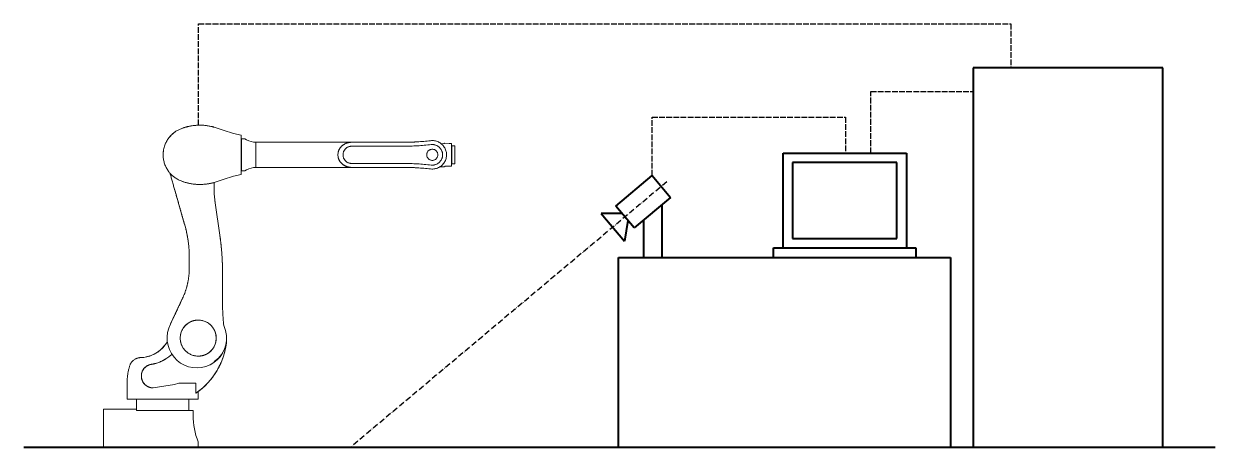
# Model space of a CAD drawing. Header units: millimetres. Extents: x 155 to 5108, y -52 to 2474.
# Drawn here: x 155 to 2667, y 1582 to 2474 of the extents above; entities that cross this region are included whole.
import ezdxf

# ---------------------------------------------------------------- set-up
doc = ezdxf.new("R2010")
doc.units = ezdxf.units.MM
doc.linetypes.add('ACAD_ISO02W100', pattern=[15, 12, -3])
doc.linetypes.add('ACAD_ISO10W100', pattern=[18, 12, -3, 0, -3])
for name, color, linetype, lineweight in [('kreskowa', 7, 'ACAD_ISO02W100', 30), ('osiowa', 4, 'ACAD_ISO10W100', 30), ('rys_cienka', 7, 'Continuous', 40)]:
    doc.layers.add(name, color=color, linetype=linetype, lineweight=lineweight)

msp = doc.modelspace()

# ---------------------------------------------------------------- linework, layer by layer
at = {"layer": 'kreskowa'}
for p, q in [((523.438, 2260.717), (523.438, 2474.484)), ((523.438, 2474.484), (2236.612, 2474.484)), ((2236.612, 2474.484), (2236.612, 2381.837)), ((1940.954, 2201.837), (1940.954, 2331.609)), ((1940.954, 2331.609), (2156.856, 2331.609)), ((1479.987, 2154.385), (1479.987, 2277.954)), ((1479.987, 2277.954), (1887.767, 2277.954)), ((1887.767, 2277.954), (1887.767, 2201.837))]:
    msp.add_line(p, q, dxfattribs=at)
at = {"layer": 'osiowa'}
msp.add_line((1511.011, 2141.255), (844.323, 1581.837), dxfattribs=at)
at = {"layer": 'rys_cienka'}
for p, q in [((2556.856, 2381.837), (2156.856, 2381.837)), ((2156.856, 2381.837), (2156.856, 1581.837)), ((2556.856, 1581.837), (2556.856, 2381.837)), ((1756.126, 2001.837), (1756.126, 2201.837)), ((1756.126, 2201.837), (2016.126, 2201.837)), ((2016.126, 2201.837), (2016.126, 2001.837)), ((1776.126, 2181.837), (1776.126, 2021.837)), ((1996.126, 2181.837), (1776.126, 2181.837)), ((1996.126, 2021.837), (1996.126, 2181.837)), ((1403.382, 2090.106), (1479.987, 2154.385)), ((1479.987, 2154.385), (1518.554, 2108.422)), ((1441.95, 2044.143), (1403.382, 2090.106)), ((1518.554, 2108.422), (1441.95, 2044.143)), ((1500.473, 2093.25), (1500.473, 1981.837)), ((1416.238, 2074.785), (1372.319, 2074.785)), ((1372.319, 2074.785), (1421.467, 2016.213)), ((1462.187, 2061.125), (1462.187, 1981.837)), ((1429.094, 2059.464), (1421.467, 2016.213)), ((1776.126, 2021.837), (1996.126, 2021.837)), ((1736.126, 1981.837), (1736.126, 2001.837)), ((1736.126, 2001.837), (2036.126, 2001.837)), ((2036.126, 2001.837), (2036.126, 1981.837)), ((1408.962, 1581.837), (1408.962, 1981.837)), ((1408.962, 1981.837), (2108.962, 1981.837)), ((2108.962, 1981.837), (2108.962, 1581.837)), ((155.302, 1581.837), (2667.193, 1581.837))]:
    msp.add_line(p, q, dxfattribs=at)
at = {"layer": 'rys_cienka', "color": 7, "linetype": 'Continuous', "lineweight": 15}
for p, q in [((527.867, 2260.753), (524.502, 2260.742)), ((486.695, 2253.289), (487.015, 2253.413)), ((575.887, 2250.39), (560.536, 2255.377)), ((597.045, 2243.515), (575.887, 2250.39)), ((597.501, 2243.511), (597.045, 2243.511)), ((613.545, 2239.511), (597.501, 2243.511)), ((613.545, 2239.511), (613.545, 2157.011)), ((621.487, 2232.011), (614.045, 2232.011)), ((614.045, 2164.515), (614.045, 2232.007)), ((624.762, 2230.12), (621.487, 2232.011)), ((846.546, 2224.761), (644.762, 2224.761)), ((644.762, 2171.763), (644.762, 2224.749)), ((955.735, 2224.761), (846.545, 2224.761)), ((846.545, 2224.761), (955.735, 2224.761)), ((846.545, 2216.45), (955.735, 2216.45)), ((955.735, 2216.45), (846.545, 2216.45)), ((848.314, 2224.761), (846.567, 2224.761)), ((854.775, 2224.761), (848.314, 2224.761)), ((848.314, 2224.761), (854.775, 2224.761)), ((854.775, 2224.761), (856.522, 2224.761)), ((928.314, 2224.761), (926.567, 2224.761)), ((934.775, 2224.761), (928.314, 2224.761)), ((928.314, 2224.761), (934.775, 2224.761)), ((934.775, 2224.761), (936.522, 2224.761)), ((954.429, 2224.761), (941.334, 2224.761)), ((945.05, 2224.761), (953.039, 2224.761)), ((945.05, 2224.761), (953.039, 2224.761)), ((954.429, 2224.761), (955.735, 2224.761)), ((967.709, 2224.905), (955.735, 2224.761)), ((955.735, 2224.761), (967.709, 2224.905)), ((1041.163, 2222.409), (1036.897, 2221.266)), ((1036.897, 2220.494), (1036.897, 2221.256)), ((1052.045, 2222.261), (1041.939, 2222.511)), ((1056.045, 2222.261), (1052.045, 2222.261)), ((1057.045, 2221.261), (1056.045, 2222.261)), ((1057.045, 2175.261), (1057.045, 2221.261)), ((1057.795, 2215.691), (1057.045, 2215.691)), ((1057.045, 2180.831), (1057.045, 2215.683)), ((1058.045, 2217.011), (1057.795, 2216.761)), ((1057.795, 2202.533), (1057.795, 2216.761)), ((1057.795, 2215.691), (1057.795, 2180.84)), ((1057.795, 2214.496), (1057.795, 2202.533)), ((1063.795, 2217.011), (1058.045, 2217.011)), ((1064.045, 2216.761), (1063.795, 2217.011)), ((1064.045, 2202.533), (1064.045, 2216.761)), ((449.045, 2198.261), (449.209, 2193.852)), ((614.045, 2205.337), (614.045, 2191.186)), ((1057.795, 2193.989), (1057.795, 2202.533)), ((1057.795, 2193.989), (1057.795, 2179.762)), ((1057.795, 2182.026), (1057.795, 2193.989)), ((1064.045, 2189.047), (1064.045, 2208.758)), ((1064.045, 2207.476), (1064.045, 2187.765)), ((1064.045, 2193.989), (1064.045, 2202.533)), ((1064.045, 2193.989), (1064.045, 2179.761)), ((614.045, 2164.511), (621.487, 2164.511)), ((621.487, 2164.511), (624.762, 2166.402)), ((644.762, 2171.761), (846.546, 2171.761)), ((955.735, 2180.073), (846.545, 2180.073)), ((846.545, 2180.073), (955.735, 2180.073)), ((846.545, 2171.761), (955.735, 2171.761)), ((954.429, 2171.761), (941.334, 2171.761)), ((955.735, 2171.761), (954.429, 2171.761)), ((954.429, 2171.761), (955.735, 2171.761)), ((955.735, 2171.761), (955.735, 2171.761)), ((1033.128, 2173.261), (1037.545, 2173.261)), ((1037.545, 2173.261), (1033.128, 2173.261)), ((1037.545, 2173.261), (1039.545, 2173.261)), ((1039.545, 2173.261), (1041.935, 2173.261)), ((1041.935, 2173.261), (1039.545, 2173.261)), ((1043.346, 2174.011), (1052.045, 2174.261)), ((1052.045, 2174.261), (1056.045, 2174.261)), ((1056.045, 2174.261), (1057.045, 2175.261)), ((1057.045, 2180.831), (1057.795, 2180.831)), ((1057.795, 2179.761), (1058.045, 2179.511)), ((1058.045, 2179.511), (1063.795, 2179.511)), ((1063.795, 2179.511), (1064.045, 2179.761)), ((487.015, 2143.109), (486.695, 2143.233)), ((575.887, 2146.133), (560.536, 2141.145)), ((575.887, 2146.133), (597.045, 2153.007)), ((597.045, 2153.011), (597.501, 2153.011)), ((597.501, 2153.011), (613.545, 2157.011)), ((494.421, 2051.341), (481.013, 2098.1)), ((558.067, 2103.483), (558.042, 2103.655)), ((558.067, 2103.483), (558.248, 2102.193)), ((558.248, 2102.193), (569.24, 2023.983)), ((558.774, 2098.449), (558.624, 2099.515)), ((493.346, 2055.09), (493.408, 2054.872)), ((494.421, 2051.341), (493.408, 2054.872)), ((494.475, 2051.151), (494.421, 2051.341)), ((568.832, 2026.882), (569.24, 2023.983)), ((569.27, 2023.763), (569.24, 2023.983)), ((504.106, 1982.431), (504.1, 1984.166)), ((504.106, 1982.219), (504.106, 1982.431)), ((504.106, 1960.333), (504.106, 1982.431)), ((504.106, 1959.131), (504.106, 1982.219)), ((504.106, 1959.131), (504.106, 1960.333)), ((504.105, 1958.934), (504.106, 1959.131)), ((574.106, 1954.396), (574.104, 1955.511)), ((574.106, 1954.177), (574.106, 1954.396)), ((574.106, 1954.177), (574.106, 1890.738)), ((574.106, 1890.729), (574.106, 1916.072)), ((490.052, 1895.738), (464.83, 1841.65)), ((489.972, 1895.567), (490.052, 1895.738)), ((574.106, 1890.738), (574.106, 1890.528)), ((574.106, 1890.738), (574.106, 1890.729)), ((464.593, 1841.139), (464.727, 1841.429)), ((464.727, 1841.429), (464.83, 1841.65)), ((456.042, 1769.028), (456.042, 1769.028)), ((373.079, 1716.837), (373.079, 1683.337)), ((428.079, 1706.837), (473.078, 1714.337)), ((481.829, 1716.837), (473.078, 1714.337)), ((481.829, 1716.837), (509.723, 1716.837)), ((504.841, 1716.837), (498.224, 1716.837)), ((504.841, 1716.837), (517.855, 1716.837)), ((517.855, 1716.837), (504.841, 1716.837)), ((517.855, 1695.702), (517.855, 1716.837)), ((517.855, 1709.337), (517.855, 1695.702)), ((373.101, 1683.337), (523.057, 1683.337)), ((508.079, 1683.337), (388.079, 1683.337)), ((393.079, 1683.337), (393.079, 1659.336)), ((503.079, 1659.336), (503.079, 1683.337)), ((523.079, 1683.337), (523.079, 1699.393)), ((338.996, 1661.837), (323.079, 1661.837)), ((323.079, 1661.837), (323.079, 1581.837)), ((341.646, 1661.837), (338.996, 1661.837)), ((338.996, 1661.837), (341.646, 1661.837)), ((393.079, 1661.837), (341.646, 1661.837)), ((512.079, 1649.336), (512.079, 1659.338)), ((523.079, 1581.837), (523.079, 1592.847)), ((379.159, 1581.837), (323.079, 1581.837)), ((323.079, 1581.837), (370.788, 1581.837)), ((381.719, 1581.837), (365.579, 1581.837)), ((365.579, 1581.837), (379.159, 1581.837)), ((373.079, 1581.837), (365.579, 1581.837)), ((370.788, 1581.837), (373.079, 1581.837)), ((390.48, 1581.837), (381.719, 1581.837)), ((381.719, 1581.837), (390.48, 1581.837)), ((390.48, 1581.837), (417.957, 1581.837)), ((417.957, 1581.837), (390.48, 1581.837)), ((418.14, 1581.837), (407.369, 1581.837)), ((407.369, 1581.837), (423.834, 1581.837)), ((423.834, 1581.837), (407.369, 1581.837)), ((417.957, 1581.837), (420.626, 1581.837)), ((417.957, 1581.837), (420.626, 1581.837)), ((423.834, 1581.837), (472.324, 1581.837)), ((472.324, 1581.837), (423.834, 1581.837)), ((488.789, 1581.837), (472.324, 1581.837)), ((472.324, 1581.837), (488.789, 1581.837)), ((478.201, 1581.837), (475.533, 1581.837)), ((478.201, 1581.837), (475.533, 1581.837)), ((488.789, 1581.837), (478.018, 1581.837)), ((505.678, 1581.837), (478.201, 1581.837)), ((478.201, 1581.837), (505.678, 1581.837)), ((505.678, 1581.837), (514.439, 1581.837)), ((514.439, 1581.837), (505.678, 1581.837)), ((520.658, 1581.837), (514.439, 1581.837)), ((520.658, 1581.837), (517.998, 1581.837)), ((520.658, 1581.837), (517.998, 1581.837)), ((519.052, 1581.837), (523.055, 1581.837))]:
    msp.add_line(p, q, dxfattribs=at)
msp.add_circle((523.079, 1811.837), 38, dxfattribs=at)
for centre, radius, start, end in [((526.545, 2150.761), 110, 90, 103.136559), ((526.545, 2150.761), 110, 90, 103.136559), ((644.762, 2264.761), 40, 240, 270), ((1041.939, 2219.511), 3, 90, 105), ((644.762, 2131.761), 40, 90, 120), ((955.735, 1671.761), 500, 88.627833, 90), ((955.735, 1671.761), 500, 83.411705, 86.717031), ((955.735, 1671.761), 500, 83.411705, 86.717031), ((520.212, 1811.854), 62.858, 152.231388, 355.212737), ((523.079, 1811.837), 60, 304.345202, 26.32929), ((399.247, 1839.078), 68.509, 277.867757, 328.868844), ((400.376, 1835.688), 65, 277.291434, 321.759407), ((433.421, 1819.681), 150, 304.256106, 355), ((433.421, 1819.681), 150, 304.256106, 325.425093), ((428.079, 1731.837), 25, 202.335806, 234.882442), ((661.354, 1649.089), 149.275, 179.904937, 202.133408)]:
    msp.add_arc(centre, radius, start, end, dxfattribs=at)
for points in [[(486.695, 2253.289), (489.054, 2254.153), (493.771, 2255.88), (501.051, 2257.848), (508.436, 2259.349), (515.91, 2260.332), (523.433, 2260.803), (530.971, 2260.758), (538.488, 2260.199), (545.947, 2259.118), (553.326, 2257.564), (558.133, 2256.106), (560.536, 2255.377)], [(1013.102, 2228.063), (1008.338, 2227.552), (998.81, 2226.531), (984.47, 2225.528), (970.109, 2224.879), (960.527, 2224.8), (955.735, 2224.761)], [(955.735, 2224.761), (960.527, 2224.8), (970.109, 2224.879), (984.47, 2225.528), (998.81, 2226.531), (1008.338, 2227.552), (1013.102, 2228.063)], [(984.369, 2225.582), (989.167, 2225.892), (998.763, 2226.512), (1008.323, 2227.546), (1013.102, 2228.063)], [(1013.102, 2228.063), (1008.323, 2227.546), (998.763, 2226.512), (989.167, 2225.892), (984.369, 2225.582)], [(1013.102, 2228.063), (1014.484, 2228.167), (1017.247, 2228.374), (1021.396, 2227.957), (1025.447, 2227.012), (1029.329, 2225.506), (1032.968, 2223.483), (1036.284, 2220.97), (1039.257, 2218.046), (1040.863, 2215.788), (1041.666, 2214.659)], [(1041.666, 2214.659), (1040.863, 2215.788), (1039.257, 2218.046), (1036.284, 2220.97), (1032.968, 2223.483), (1029.329, 2225.506), (1025.447, 2227.012), (1021.396, 2227.957), (1017.247, 2228.374), (1014.484, 2228.167), (1013.102, 2228.063)], [(1041.666, 2214.659), (1042.391, 2213.443), (1043.841, 2211.01), (1045.336, 2207.017), (1046.291, 2202.873), (1046.642, 2198.631), (1046.394, 2194.383), (1045.548, 2190.211), (1044.123, 2186.201), (1042.147, 2182.432), (1039.659, 2178.98), (1036.708, 2175.913), (1033.355, 2173.292), (1029.665, 2171.172), (1025.713, 2169.589), (1021.579, 2168.592), (1017.34, 2168.145), (1014.515, 2168.354), (1013.102, 2168.459)], [(1026.856, 2203.894), (1026.449, 2204.548), (1025.635, 2205.856), (1023.958, 2207.468), (1022.025, 2208.742), (1019.874, 2209.608), (1017.596, 2210.04), (1015.278, 2210.019), (1013.009, 2209.546), (1010.875, 2208.639), (1008.959, 2207.334), (1007.335, 2205.68), (1006.065, 2203.74), (1005.197, 2201.591), (1004.764, 2199.312), (1004.792, 2196.997), (1005.242, 2194.715), (1005.903, 2193.324), (1006.233, 2192.628)], [(1006.233, 2192.628), (1005.903, 2193.324), (1005.242, 2194.715), (1004.792, 2196.997), (1004.764, 2199.312), (1005.197, 2201.591), (1006.065, 2203.74), (1007.335, 2205.68), (1008.959, 2207.334), (1010.875, 2208.639), (1013.009, 2209.546), (1015.278, 2210.019), (1017.596, 2210.04), (1019.874, 2209.608), (1022.025, 2208.742), (1023.958, 2207.468), (1025.635, 2205.856), (1026.449, 2204.548), (1026.856, 2203.894)], [(1006.233, 2192.628), (1006.64, 2191.974), (1007.454, 2190.666), (1009.131, 2189.054), (1011.064, 2187.781), (1013.215, 2186.914), (1015.493, 2186.482), (1017.811, 2186.503), (1020.08, 2186.976), (1022.214, 2187.883), (1024.13, 2189.189), (1025.754, 2190.843), (1027.024, 2192.782), (1027.892, 2194.932), (1028.325, 2197.21), (1028.297, 2199.525), (1027.847, 2201.807), (1027.186, 2203.199), (1026.856, 2203.894)], [(1026.856, 2203.894), (1027.186, 2203.199), (1027.847, 2201.807), (1028.297, 2199.525), (1028.325, 2197.21), (1027.892, 2194.932), (1027.024, 2192.782), (1025.754, 2190.843), (1024.13, 2189.189), (1022.214, 2187.883), (1020.08, 2186.976), (1017.811, 2186.503), (1015.493, 2186.482), (1013.215, 2186.914), (1011.064, 2187.781), (1009.131, 2189.054), (1007.454, 2190.666), (1006.64, 2191.974), (1006.233, 2192.628)], [(955.735, 2171.761), (960.527, 2171.722), (970.109, 2171.643), (984.47, 2170.994), (998.81, 2169.991), (1008.338, 2168.97), (1013.102, 2168.459)], [(1013.102, 2168.459), (1008.338, 2168.97), (998.81, 2169.991), (984.47, 2170.994), (970.109, 2171.643), (960.527, 2171.722), (955.735, 2171.761)], [(560.536, 2141.145), (558.133, 2140.416), (553.326, 2138.959), (545.947, 2137.405), (538.488, 2136.323), (530.971, 2135.765), (523.433, 2135.719), (515.91, 2136.19), (508.436, 2137.173), (501.051, 2138.674), (493.771, 2140.643), (489.054, 2142.369), (486.695, 2143.233)], [(405.895, 1770.923), (406.692, 1770.991), (407.604, 1771.083), (408.625, 1771.214)], [(509.723, 1716.837), (508.985, 1716.837), (508.184, 1716.837), (507.316, 1716.837)]]:
    msp.add_open_spline(points, degree=3, dxfattribs=at)
for points, knots in [([(524.502, 2260.742), (523.333, 2260.71), (520.964, 2260.644), (517.415, 2260.4), (513.885, 2260.05), (510.342, 2259.581), (506.895, 2259.011), (503.727, 2258.383), (500.792, 2257.717), (497.954, 2256.995), (495.096, 2256.184), (492.319, 2255.313), (489.65, 2254.406), (487.891, 2253.743), (487.015, 2253.413)], [0, 0, 0, 0, 0.09092555, 0.18421524, 0.27689862, 0.36748392, 0.46317299, 0.54988898, 0.62015388, 0.6987337, 0.7791779, 0.85276519, 0.92672138, 1, 1, 1, 1]), ([(528.531, 2260.741), (528.36, 2260.743), (528.022, 2260.748), (527.682, 2260.732), (527.512, 2260.724)], [0, 0, 0, 0, 0.50189212, 1, 1, 1, 1]), ([(532.85, 2260.58), (532.11, 2260.619), (530.45, 2260.706), (528.789, 2260.736), (527.867, 2260.753)], [0, 0, 0, 0, 0.44550378, 1, 1, 1, 1]), ([(486.695, 2253.289), (485.604, 2252.843), (483.479, 2251.975), (480.402, 2250.442), (477.432, 2248.759), (474.569, 2246.905), (471.546, 2244.69), (468.467, 2242.106), (465.318, 2239.042), (462.421, 2235.771), (459.73, 2232.233), (457.32, 2228.515), (455.167, 2224.57), (453.323, 2220.48), (451.718, 2216.044), (450.431, 2211.319), (449.754, 2207.586), (449.444, 2205.149), (449.322, 2204.02), (449.225, 2202.916), (449.149, 2201.832), (449.093, 2200.725), (449.053, 2199.532), (449.047, 2198.699), (449.045, 2198.261)], [0, 0, 0, 0, 0.05281432, 0.10283167, 0.15314482, 0.20426846, 0.25329173, 0.31759633, 0.37929276, 0.44304117, 0.50466915, 0.56784384, 0.62933676, 0.69198216, 0.75331129, 0.82287031, 0.89151931, 0.90699109, 0.92231879, 0.93746813, 0.95180876, 0.96632434, 0.98230901, 1, 1, 1, 1]), ([(475.208, 2247.298), (475.155, 2247.262), (474.554, 2246.858), (473.127, 2245.854), (470.883, 2244.128), (468.311, 2241.911), (465.681, 2239.349), (463.874, 2237.354), (462.934, 2236.233), (462.827, 2236.105)], [0, 0, 0, 0, 0.011574949, 0.130639575, 0.313985337, 0.519966706, 0.739239205, 0.970363067, 1, 1, 1, 1]), ([(501.545, 2257.883), (500.968, 2257.745), (499.815, 2257.47), (498.29, 2257.073), (497.154, 2256.763), (496.544, 2256.591), (496.504, 2256.58), (497.001, 2256.72), (497.975, 2256.989), (499.346, 2257.349), (500.616, 2257.664), (501.363, 2257.84), (501.545, 2257.883)], [0, 0, 0, 0, 0.11142293, 0.22286701, 0.33340646, 0.4406548, 0.54420126, 0.64598517, 0.74891107, 0.85507692, 0.9647225, 1, 1, 1, 1]), ([(551.545, 2257.883), (552.121, 2257.745), (553.274, 2257.47), (554.799, 2257.073), (555.935, 2256.763), (556.545, 2256.591), (556.585, 2256.58), (556.088, 2256.72), (555.114, 2256.989), (553.743, 2257.349), (552.473, 2257.664), (551.726, 2257.84), (551.545, 2257.883)], [0, 0, 0, 0, 0.11142293, 0.22286701, 0.33340646, 0.4406548, 0.54420126, 0.64598517, 0.74891107, 0.85507692, 0.9647225, 1, 1, 1, 1]), ([(846.545, 2171.761), (846.021, 2171.768), (845.093, 2171.782), (843.701, 2171.88), (842.372, 2172.026), (840.97, 2172.244), (839.589, 2172.524), (838.26, 2172.856), (836.753, 2173.301), (835.085, 2173.894), (833.233, 2174.694), (831.436, 2175.615), (829.696, 2176.664), (828.198, 2177.717), (826.953, 2178.708), (825.927, 2179.611), (824.965, 2180.543), (824.025, 2181.546), (823.115, 2182.624), (822.24, 2183.782), (821.442, 2184.968), (820.606, 2186.37), (819.771, 2188.011), (818.992, 2189.914), (818.256, 2192.231), (817.691, 2195.012), (817.472, 2198.259), (817.69, 2201.505), (818.255, 2204.286), (818.99, 2206.603), (819.769, 2208.506), (820.677, 2210.293), (821.697, 2211.967), (822.813, 2213.531), (824.012, 2214.976), (825.281, 2216.307), (826.608, 2217.532), (828.212, 2218.83), (830.143, 2220.16), (832.333, 2221.401), (834.64, 2222.462), (836.594, 2223.174), (838.26, 2223.666), (839.589, 2223.998), (840.97, 2224.278), (842.372, 2224.496), (843.701, 2224.642), (845.093, 2224.741), (846.021, 2224.754), (846.545, 2224.761)], [0, 0, 0, 0, 0.02041746, 0.0361502, 0.05429968, 0.0723625, 0.09114941, 0.10869923, 0.12501262, 0.15127565, 0.17585613, 0.20074637, 0.22611081, 0.25002987, 0.26646844, 0.28236175, 0.29771815, 0.31254692, 0.32895342, 0.34483018, 0.36019602, 0.37507174, 0.39665774, 0.41745604, 0.43756341, 0.46911896, 0.49998706, 0.53085136, 0.5624025, 0.58251032, 0.60330746, 0.62489231, 0.64483817, 0.66566659, 0.68742665, 0.70732655, 0.72816937, 0.74997801, 0.78009623, 0.8124768, 0.84241507, 0.87497878, 0.89129328, 0.90884341, 0.92763105, 0.94569527, 0.96384528, 0.97958374, 1, 1, 1, 1]), ([(846.545, 2224.761), (846.021, 2224.754), (845.093, 2224.741), (843.701, 2224.642), (842.372, 2224.496), (840.97, 2224.278), (839.589, 2223.998), (838.26, 2223.666), (836.752, 2223.221), (835.085, 2222.628), (833.232, 2221.828), (831.435, 2220.907), (829.695, 2219.858), (828.197, 2218.805), (826.952, 2217.814), (825.926, 2216.911), (824.964, 2215.978), (824.024, 2214.975), (823.113, 2213.897), (822.239, 2212.738), (821.441, 2211.553), (820.605, 2210.151), (819.77, 2208.509), (818.991, 2206.606), (818.256, 2204.288), (817.69, 2201.508), (817.497, 2198.619), (817.609, 2196.109), (817.895, 2193.968), (818.323, 2192.07), (818.83, 2190.412), (819.366, 2188.977), (819.996, 2187.562), (820.691, 2186.227), (821.441, 2184.969), (822.239, 2183.783), (823.114, 2182.625), (824.025, 2181.547), (824.964, 2180.544), (825.926, 2179.611), (826.953, 2178.709), (828.107, 2177.789), (829.405, 2176.865), (830.861, 2175.951), (832.344, 2175.138), (833.854, 2174.418), (835.389, 2173.784), (836.859, 2173.27), (838.26, 2172.856), (839.589, 2172.524), (840.969, 2172.244), (842.372, 2172.026), (843.701, 2171.881), (845.093, 2171.782), (846.021, 2171.768), (846.545, 2171.761)], [0, 0, 0, 0, 0.02041649, 0.03614972, 0.05429883, 0.07236129, 0.09114783, 0.10869729, 0.12501036, 0.1512729, 0.17585289, 0.2007427, 0.22610674, 0.25002536, 0.26646357, 0.28235649, 0.2977125, 0.31254086, 0.32894717, 0.34482371, 0.36018933, 0.37506482, 0.39665024, 0.41744802, 0.437555, 0.46910979, 0.49997769, 0.5205182, 0.54128657, 0.56243734, 0.5774592, 0.5928554, 0.6086684, 0.6249374, 0.63981212, 0.65517722, 0.67105347, 0.68745974, 0.70228765, 0.7176433, 0.73353595, 0.74997397, 0.76980489, 0.79063761, 0.81248108, 0.83214936, 0.85298347, 0.87498693, 0.8912998, 0.90884915, 0.92763564, 0.9456978, 0.96384664, 0.97958433, 1, 1, 1, 1]), ([(846.545, 2180.073), (845.805, 2180.099), (844.303, 2180.152), (842.052, 2180.588), (839.994, 2181.249), (838.163, 2182.083), (836.563, 2183.018), (835.056, 2184.118), (833.661, 2185.377), (832.401, 2186.772), (831.302, 2188.28), (830.367, 2189.88), (829.533, 2191.71), (828.868, 2193.769), (828.447, 2196.02), (828.311, 2198.261), (828.447, 2200.502), (828.868, 2202.753), (829.533, 2204.812), (830.367, 2206.642), (831.302, 2208.242), (832.401, 2209.75), (833.661, 2211.145), (835.056, 2212.404), (836.564, 2213.504), (838.163, 2214.439), (839.994, 2215.273), (842.053, 2215.934), (844.304, 2216.371), (845.805, 2216.424), (846.545, 2216.45)], [0, 0, 0, 0, 0.03881592, 0.07883547, 0.1199757, 0.15214189, 0.18430347, 0.21715409, 0.25000001, 0.28285063, 0.31569655, 0.34786274, 0.38002432, 0.42116863, 0.4611872, 0.50000001, 0.53881696, 0.57883547, 0.6199757, 0.65214189, 0.68430347, 0.71715409, 0.75000001, 0.78285063, 0.81569655, 0.84786274, 0.88002432, 0.92116863, 0.96118616, 1, 1, 1, 1]), ([(846.545, 2216.45), (845.805, 2216.424), (844.303, 2216.371), (842.052, 2215.934), (839.994, 2215.273), (838.163, 2214.439), (836.563, 2213.504), (835.056, 2212.404), (833.661, 2211.145), (832.401, 2209.75), (831.302, 2208.242), (830.367, 2206.642), (829.533, 2204.812), (828.868, 2202.753), (828.447, 2200.502), (828.311, 2198.261), (828.447, 2196.02), (828.868, 2193.769), (829.533, 2191.71), (830.367, 2189.88), (831.302, 2188.28), (832.401, 2186.772), (833.661, 2185.377), (835.056, 2184.118), (836.564, 2183.018), (838.163, 2182.083), (839.994, 2181.249), (842.053, 2180.588), (844.304, 2180.152), (845.805, 2180.099), (846.545, 2180.073)], [0, 0, 0, 0, 0.038815914, 0.078835471, 0.119975692, 0.15214188, 0.184303458, 0.217154082, 0.249999998, 0.282850622, 0.315696538, 0.347862726, 0.380024303, 0.421168609, 0.461187179, 0.499999989, 0.538816936, 0.578835454, 0.619975678, 0.652141869, 0.684303451, 0.717154078, 0.749999998, 0.782850626, 0.815696545, 0.847862737, 0.880024317, 0.921168626, 0.961186157, 1, 1, 1, 1]), ([(1014.056, 2219.807), (1009.215, 2219.288), (999.532, 2218.25), (984.955, 2217.23), (970.353, 2216.57), (960.607, 2216.49), (955.735, 2216.45)], [0, 0, 0, 0, 0.24988115, 0.49980362, 0.74994434, 1, 1, 1, 1]), ([(955.735, 2216.45), (960.604, 2216.49), (970.341, 2216.57), (984.94, 2217.23), (999.521, 2218.249), (1009.212, 2219.287), (1014.056, 2219.807)], [0, 0, 0, 0, 0.24986637, 0.49980365, 0.74994435, 1, 1, 1, 1]), ([(984.369, 2225.582), (984.051, 2225.564), (983.337, 2225.523), (982.352, 2225.47), (981.477, 2225.424), (980.851, 2225.392), (980.409, 2225.37), (979.936, 2225.347), (979.385, 2225.321), (978.707, 2225.289), (978.065, 2225.26), (977.46, 2225.233), (976.891, 2225.209), (976.358, 2225.186), (975.274, 2225.142), (973.716, 2225.083), (971.625, 2225.013), (969.637, 2224.953), (968.331, 2224.92), (967.709, 2224.905)], [0, 0, 0, 0, 0.05563441, 0.12501392, 0.17234127, 0.20895219, 0.23484652, 0.25002414, 0.29192617, 0.33176573, 0.3695429, 0.40525775, 0.4389104, 0.47050096, 0.50002959, 0.63201434, 0.75002644, 0.88074214, 1, 1, 1, 1]), ([(967.709, 2224.905), (968.331, 2224.92), (969.637, 2224.953), (971.625, 2225.013), (973.716, 2225.083), (975.373, 2225.146), (976.673, 2225.199), (977.557, 2225.237), (978.53, 2225.28), (979.466, 2225.324), (980.299, 2225.365), (981.12, 2225.406), (981.995, 2225.451), (982.903, 2225.5), (983.683, 2225.543), (984.153, 2225.569), (984.369, 2225.582)], [0, 0, 0, 0, 0.11925825, 0.24997407, 0.36798778, 0.49997152, 0.54719171, 0.59948067, 0.65683887, 0.71926663, 0.76434293, 0.80327779, 0.86345252, 0.91771843, 0.96226603, 1, 1, 1, 1]), ([(1014.056, 2176.716), (1014.795, 2176.652), (1016.272, 2176.526), (1018.526, 2176.627), (1020.786, 2176.948), (1023.037, 2177.524), (1025.226, 2178.339), (1027.319, 2179.39), (1029.282, 2180.655), (1031.075, 2182.106), (1032.69, 2183.719), (1034.1, 2185.461), (1035.315, 2187.32), (1036.338, 2189.302), (1037.164, 2191.406), (1037.774, 2193.629), (1038.15, 2195.923), (1038.275, 2198.261), (1038.15, 2200.599), (1037.775, 2202.893), (1037.164, 2205.116), (1036.339, 2207.22), (1035.315, 2209.202), (1034.1, 2211.062), (1032.69, 2212.803), (1031.075, 2214.416), (1029.282, 2215.867), (1027.319, 2217.132), (1025.226, 2218.183), (1023.038, 2218.998), (1020.786, 2219.574), (1018.527, 2219.896), (1016.272, 2219.997), (1014.795, 2219.87), (1014.056, 2219.807)], [0, 0, 0, 0, 0.03040374, 0.06080932, 0.09237429, 0.12394282, 0.15599783, 0.18805629, 0.21986437, 0.25167602, 0.28253333, 0.31339426, 0.34347302, 0.37355535, 0.40480181, 0.43605194, 0.46802417, 0.49999999, 0.53197221, 0.56394804, 0.5951945, 0.62644463, 0.65652339, 0.68660572, 0.71746302, 0.74832396, 0.78013203, 0.81194369, 0.8439987, 0.87605716, 0.90762214, 0.93919066, 0.96959442, 1, 1, 1, 1]), ([(1014.056, 2219.807), (1014.795, 2219.87), (1016.272, 2219.997), (1018.526, 2219.896), (1020.786, 2219.574), (1023.037, 2218.998), (1025.226, 2218.183), (1027.319, 2217.132), (1029.282, 2215.867), (1031.075, 2214.417), (1032.69, 2212.803), (1034.1, 2211.062), (1035.315, 2209.202), (1036.338, 2207.22), (1037.164, 2205.116), (1037.774, 2202.893), (1038.15, 2200.599), (1038.275, 2198.261), (1038.15, 2195.923), (1037.775, 2193.63), (1037.164, 2191.406), (1036.339, 2189.303), (1035.315, 2187.32), (1034.1, 2185.461), (1032.69, 2183.72), (1031.075, 2182.106), (1029.282, 2180.655), (1027.319, 2179.39), (1025.226, 2178.339), (1023.038, 2177.524), (1020.786, 2176.948), (1018.527, 2176.627), (1016.272, 2176.526), (1014.795, 2176.652), (1014.056, 2176.716)], [0, 0, 0, 0, 0.03040374, 0.06080932, 0.0923743, 0.12394283, 0.15599784, 0.1880563, 0.21986438, 0.25167603, 0.28253334, 0.31339428, 0.34347303, 0.37355536, 0.40480182, 0.43605195, 0.46802418, 0.5, 0.53197222, 0.56394804, 0.59519451, 0.62644464, 0.65652339, 0.68660572, 0.71746303, 0.74832396, 0.78013204, 0.81194369, 0.8439987, 0.87605716, 0.90762214, 0.93919066, 0.96959442, 1, 1, 1, 1]), ([(449.209, 2193.852), (449.346, 2192.427), (449.62, 2189.575), (450.42, 2185.373), (451.498, 2181.237), (452.868, 2177.219), (454.523, 2173.305), (456.432, 2169.562), (458.607, 2165.958), (460.837, 2162.792), (463.091, 2159.988), (465.289, 2157.544), (467.618, 2155.23), (470.074, 2153.046), (472.825, 2150.86), (475.948, 2148.679), (479.368, 2146.628), (482.965, 2144.769), (485.425, 2143.756), (486.695, 2143.233)], [0, 0, 0, 0, 0.06151708, 0.12310663, 0.18435394, 0.24662062, 0.30799873, 0.37071546, 0.43224948, 0.4954742, 0.54464774, 0.59514563, 0.64528654, 0.69527659, 0.74689085, 0.80852379, 0.87331307, 0.93458403, 1, 1, 1, 1]), ([(955.735, 2180.073), (960.606, 2180.032), (970.347, 2179.952), (984.947, 2179.292), (999.527, 2178.273), (1009.213, 2177.235), (1014.056, 2176.716)], [0, 0, 0, 0, 0.24996978, 0.49999066, 0.75002827, 1, 1, 1, 1]), ([(1014.056, 2176.716), (1009.215, 2177.235), (999.532, 2178.272), (984.955, 2179.292), (970.353, 2179.952), (960.607, 2180.032), (955.735, 2180.073)], [0, 0, 0, 0, 0.24988115, 0.49980362, 0.74994434, 1, 1, 1, 1]), ([(984.369, 2170.941), (983.19, 2171.006), (980.825, 2171.137), (977.266, 2171.301), (973.715, 2171.442), (970.5, 2171.547), (968.543, 2171.597), (967.709, 2171.618)], [0, 0, 0, 0, 0.20624578, 0.41390975, 0.62635636, 0.84067969, 1, 1, 1, 1]), ([(967.709, 2171.618), (968.592, 2171.595), (970.364, 2171.55), (973.161, 2171.46), (976.039, 2171.352), (978.888, 2171.227), (981.671, 2171.091), (983.469, 2170.991), (984.369, 2170.941)], [0, 0, 0, 0, 0.16847255, 0.33823773, 0.51139936, 0.68550818, 0.84244423, 1, 1, 1, 1]), ([(1042.045, 2173.261), (1042.044, 2173.261), (1042.042, 2173.261), (1042.03, 2173.261), (1042.013, 2173.261), (1041.993, 2173.261), (1041.967, 2173.261), (1041.946, 2173.261), (1041.935, 2173.261)], [0, 0, 0, 0, 0.1939289, 0.38850364, 0.5405922, 0.69299152, 0.84633653, 1, 1, 1, 1]), ([(1042.045, 2173.261), (1042.044, 2173.261), (1042.042, 2173.261), (1042.03, 2173.261), (1042.013, 2173.261), (1041.992, 2173.261), (1041.967, 2173.261), (1041.946, 2173.261), (1041.935, 2173.261)], [0, 0, 0, 0, 0.19586995, 0.39240541, 0.54353346, 0.69496641, 0.84732703, 1, 1, 1, 1]), ([(1042.045, 2173.261), (1042.096, 2173.34), (1042.177, 2173.465), (1042.356, 2173.648), (1042.568, 2173.809), (1042.814, 2173.921), (1043.076, 2173.996), (1043.244, 2174.005), (1043.353, 2174.011)], [0, 0, 0, 0, 0.17946977, 0.28293503, 0.48484212, 0.68216531, 0.79279446, 1, 1, 1, 1]), ([(482.384, 2093.318), (481.568, 2096.163), (479.936, 2101.856), (477.452, 2110.52), (474.954, 2119.232), (472.45, 2127.964), (469.951, 2136.679), (467.468, 2145.338), (465.008, 2153.916), (463.401, 2159.521), (463.336, 2159.749)], [0, 0, 0, 0, 0.12496098, 0.25004111, 0.37504677, 0.50007476, 0.62512169, 0.75009147, 0.87512959, 1, 1, 1, 1]), ([(487.015, 2143.109), (487.908, 2142.773), (489.829, 2142.05), (492.745, 2141.068), (495.832, 2140.119), (498.888, 2139.278), (501.9, 2138.543), (504.859, 2137.906), (508.201, 2137.281), (511.972, 2136.703), (516.151, 2136.229), (520.312, 2135.904), (523.12, 2135.821), (524.502, 2135.78)], [0, 0, 0, 0, 0.07473418, 0.1607565, 0.2409742, 0.32768336, 0.40903635, 0.48368699, 0.56450494, 0.67493736, 0.78165354, 0.89251305, 1, 1, 1, 1]), ([(524.502, 2135.78), (525.053, 2135.772), (526.165, 2135.755), (527.297, 2135.764), (527.867, 2135.769)], [0, 0, 0, 0, 0.495753237, 1, 1, 1, 1]), ([(527.867, 2135.769), (528.789, 2135.786), (530.45, 2135.816), (532.11, 2135.903), (532.85, 2135.942)], [0, 0, 0, 0, 0.554496201, 1, 1, 1, 1]), ([(532.85, 2135.942), (534.084, 2136.025), (536.413, 2136.181), (539.94, 2136.563), (543.35, 2137.033), (546.902, 2137.642), (550.428, 2138.364), (553.955, 2139.213), (557.309, 2140.128), (559.478, 2140.811), (560.536, 2141.145)], [0, 0, 0, 0, 0.13222612, 0.24950531, 0.37880818, 0.49925376, 0.63293076, 0.76094623, 0.88330196, 1, 1, 1, 1]), ([(556.659, 2139.987), (556.602, 2124.837), (556.581, 2119.536), (557.058, 2111.578), (557.714, 2106.3), (558.042, 2103.655)], [0, 0, 0, 0, 0.33191348, 0.66522093, 1, 1, 1, 1]), ([(481.013, 2098.1), (479.733, 2102.565), (477.172, 2111.495), (474.608, 2120.435), (473.327, 2124.905)], [0, 0, 0, 0, 0.49998479, 1, 1, 1, 1]), ([(493.346, 2055.09), (492.734, 2057.224), (491.51, 2061.492), (489.678, 2067.882), (487.849, 2074.261), (486.023, 2080.627), (484.202, 2086.98), (482.99, 2091.205), (482.384, 2093.318)], [0, 0, 0, 0, 0.16674012, 0.33348568, 0.50024782, 0.66685153, 0.83343184, 1, 1, 1, 1]), ([(504.1, 1984.166), (504.024, 1987.941), (503.872, 1995.517), (502.989, 2006.874), (501.634, 2018.124), (499.757, 2029.272), (497.418, 2040.342), (495.426, 2047.655), (494.421, 2051.341)], [0, 0, 0, 0, 0.16551136, 0.33224008, 0.50022635, 0.66412846, 0.83070886, 1, 1, 1, 1]), ([(504.106, 1982.431), (504.087, 1984.741), (504.052, 1989.177), (503.784, 1995.553), (503.408, 2001.375), (502.997, 2006.079), (502.611, 2009.778), (502.285, 2012.586), (501.943, 2015.283), (501.529, 2018.28), (500.803, 2023.081), (499.675, 2029.516), (498.093, 2037.094), (496.381, 2044.273), (495.1, 2048.897), (494.475, 2051.151)], [0, 0, 0, 0, 0.09952152, 0.191184, 0.27498734, 0.35093142, 0.39464542, 0.43525408, 0.47275739, 0.51178801, 0.56563072, 0.68203861, 0.79323614, 0.89922329, 1, 1, 1, 1]), ([(574.104, 1955.511), (574.058, 1960.1), (573.964, 1969.286), (573.345, 1983.03), (572.37, 1996.731), (571.04, 2010.394), (569.84, 2019.447), (569.24, 2023.983)], [0, 0, 0, 0, 0.19975846, 0.39985995, 0.59964796, 0.79941179, 1, 1, 1, 1]), ([(574.106, 1954.396), (574.096, 1956.702), (574.079, 1961.133), (573.945, 1967.506), (573.757, 1973.334), (573.552, 1978.05), (573.359, 1981.765), (573.196, 1984.59), (573.024, 1987.306), (572.816, 1990.329), (572.387, 1996.046), (571.653, 2004.197), (570.555, 2014.212), (569.689, 2020.651), (569.27, 2023.763)], [0, 0, 0, 0, 0.09941565, 0.19101443, 0.2747963, 0.35076125, 0.39450975, 0.43516973, 0.47274119, 0.51185232, 0.56575669, 0.71990436, 0.86465215, 1, 1, 1, 1]), ([(490.052, 1895.738), (490.816, 1897.424), (492.378, 1900.871), (494.518, 1906.262), (496.073, 1910.64), (497.126, 1913.891), (497.751, 1915.916), (498.355, 1917.976), (498.936, 1920.071), (499.494, 1922.201), (500.027, 1924.367), (500.517, 1926.495), (500.97, 1928.598), (501.39, 1930.691), (501.793, 1932.86), (502.175, 1935.107), (502.534, 1937.431), (502.866, 1939.832), (503.132, 1942.023), (503.384, 1944.374), (503.63, 1947.049), (503.872, 1950.502), (504.061, 1954.527), (504.09, 1957.402), (504.105, 1958.934)], [0, 0, 0, 0, 0.0850813, 0.17393347, 0.26655649, 0.29859657, 0.33106431, 0.36395971, 0.39728276, 0.43103347, 0.46521185, 0.49981789, 0.53141652, 0.56412484, 0.59794285, 0.63287054, 0.66890793, 0.706055, 0.74431175, 0.77039694, 0.81475366, 0.86780654, 0.9295554, 1, 1, 1, 1]), ([(574.106, 1954.396), (574.106, 1948.012), (574.106, 1935.243), (574.106, 1922.463), (574.106, 1916.072)], [0, 0, 0, 0, 0.49999955, 1, 1, 1, 1]), ([(498.558, 1918.715), (498.533, 1918.626), (498.474, 1918.415), (498.346, 1917.964), (498.242, 1917.602), (498.173, 1917.362)], [0, 0, 0, 0, 0.19660454, 0.46775773, 1, 1, 1, 1]), ([(464.727, 1841.429), (465.481, 1843.047), (467.056, 1846.424), (469.518, 1851.705), (471.594, 1856.154), (473.225, 1859.653), (474.356, 1862.079), (475.519, 1864.572), (476.622, 1866.939), (477.589, 1869.012), (478.519, 1871.006), (479.557, 1873.232), (480.837, 1875.977), (482.308, 1879.133), (483.865, 1882.472), (485.522, 1886.024), (487.13, 1889.472), (488.64, 1892.71), (489.557, 1894.678), (489.972, 1895.567)], [0, 0, 0, 0, 0.089627985, 0.187172148, 0.292632528, 0.336229252, 0.381047745, 0.42708801, 0.474350048, 0.512213238, 0.541962985, 0.58484157, 0.63555167, 0.694093284, 0.759697575, 0.820569864, 0.890956735, 0.950766779, 1, 1, 1, 1]), ([(574.106, 1890.528), (574.107, 1889.871), (574.109, 1888.477), (574.124, 1886.268), (574.151, 1883.821), (574.195, 1881.135), (574.259, 1878.212), (574.351, 1874.967), (574.47, 1871.529), (574.616, 1868.077), (574.769, 1864.932), (574.919, 1862.202), (575.053, 1859.944), (575.188, 1857.838), (575.352, 1855.414), (575.686, 1850.875), (576.217, 1844.611), (576.855, 1838.449), (576.855, 1838.449), (576.855, 1838.449), (576.855, 1838.449)], [0, 0, 0, 0, 0.02957561, 0.06272319, 0.09944273, 0.13973423, 0.18359769, 0.23103311, 0.28584978, 0.33840558, 0.3865284, 0.42755427, 0.46148319, 0.48831516, 0.52255186, 0.57080647, 0.69316452, 0.80548279, 0.90776128, 1, 1, 1, 1]), ([(541.297, 1778.489), (541.17, 1778.42), (540.914, 1778.281), (540.529, 1778.08), (540.141, 1777.882), (539.752, 1777.689), (539.361, 1777.501), (538.967, 1777.317), (538.572, 1777.138), (538.175, 1776.963), (537.775, 1776.793), (537.374, 1776.627), (536.971, 1776.466), (536.566, 1776.31), (536.158, 1776.158), (535.749, 1776.011), (535.338, 1775.868), (534.488, 1775.584), (533.187, 1775.191), (531.406, 1774.745), (529.591, 1774.384), (527.732, 1774.107), (525.849, 1773.922), (523.292, 1773.8), (520.06, 1773.89), (516.184, 1774.399), (512.361, 1775.309), (508.653, 1776.609), (505.117, 1778.275), (501.804, 1780.273), (498.758, 1782.558), (496.01, 1785.082), (493.594, 1787.778), (491.49, 1790.618), (489.685, 1793.593), (488.157, 1796.72), (486.903, 1800.025), (485.94, 1803.515), (485.301, 1807.191), (485.024, 1810.989), (485.132, 1814.856), (485.641, 1818.732), (486.551, 1822.555), (487.851, 1826.263), (489.517, 1829.799), (491.187, 1832.568), (492.671, 1834.653), (493.844, 1836.138), (495.081, 1837.553), (496.367, 1838.885), (497.704, 1840.142), (498.847, 1841.119), (499.776, 1841.858), (500.469, 1842.383), (501.173, 1842.892), (501.888, 1843.384), (502.614, 1843.86), (503.352, 1844.319), (504.1, 1844.763), (504.607, 1845.044), (504.861, 1845.185)], [0, 0, 0, 0, 0.003649658, 0.007295996, 0.01093949, 0.014580613, 0.018219842, 0.021857655, 0.02549453, 0.029130943, 0.032767374, 0.036404301, 0.040042201, 0.043681552, 0.047322831, 0.050966515, 0.054613079, 0.058262997, 0.073507707, 0.088754583, 0.104386529, 0.120020615, 0.13597676, 0.151935089, 0.184343288, 0.217096248, 0.25002435, 0.282952451, 0.315705411, 0.34811361, 0.38001805, 0.411274648, 0.441757485, 0.470877865, 0.50000047, 0.52912085, 0.558243455, 0.588726292, 0.61998289, 0.65188733, 0.68429553, 0.717048489, 0.749976591, 0.782904692, 0.815657652, 0.848065851, 0.864021996, 0.879980325, 0.895612271, 0.911246357, 0.926491067, 0.941737944, 0.949033825, 0.956318324, 0.963595248, 0.970868417, 0.978141655, 0.985418787, 0.992703633, 1, 1, 1, 1]), ([(504.861, 1845.185), (504.988, 1845.254), (505.244, 1845.393), (505.629, 1845.595), (506.017, 1845.792), (506.406, 1845.985), (506.797, 1846.173), (507.191, 1846.357), (507.586, 1846.537), (507.983, 1846.711), (508.383, 1846.881), (508.784, 1847.047), (509.187, 1847.208), (509.592, 1847.364), (510, 1847.516), (510.409, 1847.663), (510.82, 1847.806), (511.67, 1848.091), (512.971, 1848.483), (514.752, 1848.929), (516.567, 1849.29), (518.426, 1849.567), (520.309, 1849.752), (522.866, 1849.874), (526.098, 1849.784), (529.974, 1849.275), (533.797, 1848.365), (537.505, 1847.065), (541.041, 1845.399), (544.354, 1843.401), (547.4, 1841.116), (550.148, 1838.592), (552.564, 1835.896), (554.668, 1833.056), (556.473, 1830.081), (558.001, 1826.954), (559.255, 1823.649), (560.218, 1820.159), (560.857, 1816.483), (561.134, 1812.685), (561.026, 1808.818), (560.517, 1804.942), (559.607, 1801.119), (558.307, 1797.411), (556.641, 1793.875), (554.971, 1791.106), (553.487, 1789.021), (552.314, 1787.536), (551.077, 1786.121), (549.791, 1784.789), (548.454, 1783.532), (547.311, 1782.555), (546.382, 1781.817), (545.689, 1781.291), (544.985, 1780.782), (544.27, 1780.29), (543.544, 1779.814), (542.806, 1779.355), (542.058, 1778.911), (541.551, 1778.63), (541.297, 1778.489)], [0, 0, 0, 0, 0.00364966, 0.007296, 0.01093949, 0.01458061, 0.01821984, 0.02185766, 0.02549453, 0.02913094, 0.03276737, 0.0364043, 0.0400422, 0.04368155, 0.04732283, 0.05096652, 0.05461308, 0.058263, 0.07350771, 0.08875458, 0.10438653, 0.12002062, 0.13597676, 0.15193509, 0.18434329, 0.21709625, 0.25002435, 0.28295245, 0.31570541, 0.34811361, 0.38001805, 0.41127465, 0.44175749, 0.47087786, 0.50000047, 0.52912085, 0.55824345, 0.58872629, 0.61998289, 0.65188733, 0.68429553, 0.71704849, 0.74997659, 0.78290469, 0.81565765, 0.84806585, 0.864022, 0.87998032, 0.89561227, 0.91124636, 0.92649107, 0.94173794, 0.94903383, 0.95631832, 0.96359525, 0.97086842, 0.97814165, 0.98541879, 0.99270363, 1, 1, 1, 1]), ([(582.851, 1806.608), (582.299, 1800.297), (581.35, 1794.041), (578.655, 1781.635), (576.908, 1775.483), (574.195, 1767.86), (573.626, 1766.338), (572.731, 1764.061), (572.425, 1763.302), (571.803, 1761.791), (571.485, 1761.038), (569.869, 1757.288), (568.479, 1754.336), (564.025, 1745.617), (560.674, 1739.992), (556.929, 1734.559)], [0, 0, 0, 0, 0.25, 0.25, 0.5, 0.5, 0.5625, 0.5625, 0.59375, 0.59375, 0.625, 0.625, 0.75, 0.75, 1, 1, 1, 1]), ([(400.04, 1770.601), (399.312, 1770.514), (397.72, 1770.325), (395.499, 1769.787), (393.347, 1769.065), (391.341, 1768.197), (389.255, 1767.059), (387.132, 1765.612), (385.029, 1763.824), (383.195, 1761.861), (381.641, 1759.802), (380.365, 1757.715), (379.237, 1755.418), (378.685, 1753.769), (378.403, 1752.928)], [0, 0, 0, 0, 0.07514198, 0.16434928, 0.23171956, 0.30542369, 0.38547864, 0.47189826, 0.56469466, 0.66387959, 0.74249055, 0.82471043, 0.91054496, 1, 1, 1, 1]), ([(405.219, 1770.853), (404.633, 1770.81), (403.451, 1770.724), (402.066, 1770.661), (400.949, 1770.621), (400.149, 1770.595), (399.638, 1770.571), (399.574, 1770.551), (399.542, 1770.541)], [0, 0, 0, 0, 0.16006954, 0.32349336, 0.48972485, 0.658224, 0.82847785, 1, 1, 1, 1]), ([(400.367, 1770.601), (400.586, 1770.629), (400.982, 1770.679), (401.557, 1770.696), (401.815, 1770.704)], [0, 0, 0, 0, 0.55148108, 1, 1, 1, 1]), ([(407.77, 1771.096), (407.193, 1771.034), (405.94, 1770.9), (404.376, 1770.788), (403.019, 1770.716), (401.978, 1770.682), (401.222, 1770.666), (400.98, 1770.663), (400.859, 1770.661)], [0, 0, 0, 0, 0.142571982, 0.309599148, 0.479419236, 0.651465844, 0.825179792, 1, 1, 1, 1]), ([(408.625, 1771.214), (407.624, 1771.086), (406.728, 1770.994), (405.156, 1770.859), (404.48, 1770.815), (403.353, 1770.754), (402.901, 1770.736), (402.222, 1770.713), (401.995, 1770.708), (401.766, 1770.703), (401.764, 1770.703), (401.984, 1770.708), (402.206, 1770.713), (402.876, 1770.735), (403.324, 1770.753), (404.442, 1770.813), (405.114, 1770.856), (405.895, 1770.923)], [0, 0, 0, 0, 0.125, 0.125, 0.25, 0.25, 0.375, 0.375, 0.5, 0.5, 0.625, 0.625, 0.75, 0.75, 0.875, 0.875, 1, 1, 1, 1]), ([(456.042, 1769.028), (455.691, 1768.786), (455.343, 1768.551), (454.651, 1768.09), (454.306, 1767.864), (453.616, 1767.422), (453.271, 1767.204), (452.58, 1766.777), (452.235, 1766.567), (451.204, 1765.952), (450.523, 1765.56), (449.163, 1764.805), (448.486, 1764.443), (446.457, 1763.397), (445.107, 1762.754), (442.408, 1761.561), (441.057, 1761.012), (438.356, 1760.003), (437.015, 1759.546), (434.358, 1758.721), (433.041, 1758.353), (431.095, 1757.863), (430.451, 1757.711), (429.176, 1757.426), (428.547, 1757.294), (427.312, 1757.051), (426.707, 1756.94), (425.532, 1756.738), (424.961, 1756.648), (424.422, 1756.568)], [0, 0, 0, 0, 0.03125, 0.03125, 0.0625, 0.0625, 0.09375, 0.09375, 0.125, 0.125, 0.1875, 0.1875, 0.25, 0.25, 0.375, 0.375, 0.5, 0.5, 0.625, 0.625, 0.75, 0.75, 0.8125, 0.8125, 0.875, 0.875, 0.9375, 0.9375, 1, 1, 1, 1]), ([(443.884, 1762.213), (442.535, 1761.615), (441.189, 1761.064), (438.501, 1760.054), (437.159, 1759.593), (435.156, 1758.967), (434.49, 1758.77), (433.164, 1758.395), (432.504, 1758.219), (431.194, 1757.887), (430.543, 1757.732), (429.593, 1757.518), (429.281, 1757.45), (428.669, 1757.321), (428.369, 1757.259), (428.079, 1757.202)], [0, 0, 0, 0, 0.25, 0.25, 0.5, 0.5, 0.625, 0.625, 0.75, 0.75, 0.875, 0.875, 0.9375, 0.9375, 1, 1, 1, 1]), ([(452.282, 1766.597), (450.898, 1765.759), (449.511, 1764.98), (446.717, 1763.524), (445.311, 1762.847), (443.884, 1762.213)], [0, 0, 0, 0, 0.5, 0.5, 1, 1, 1, 1]), ([(456.042, 1769.028), (456.175, 1769.12), (456.307, 1769.212), (456.504, 1769.35), (456.569, 1769.395), (456.667, 1769.464), (456.7, 1769.487), (456.768, 1769.536), (456.802, 1769.56), (467.708, 1777.293)], [0, 0, 0, 0, 0.5, 0.5, 0.75, 0.75, 0.875, 0.875, 1, 1, 1, 1]), ([(378.403, 1752.928), (377.82, 1750.888), (376.603, 1746.622), (375.185, 1740.019), (374.024, 1732.755), (373.234, 1725.019), (373.131, 1719.564), (373.079, 1716.837)], [0, 0, 0, 0, 0.17382519, 0.36344433, 0.55306278, 0.77653098, 1, 1, 1, 1]), ([(420.096, 1755.528), (418.706, 1755.06), (417.357, 1754.469), (414.784, 1753.06), (413.56, 1752.241), (411.273, 1750.403), (410.211, 1749.383), (408.281, 1747.173), (407.414, 1745.983), (405.901, 1743.469), (405.256, 1742.145), (404.207, 1739.405), (403.803, 1737.989), (403.25, 1735.107), (403.101, 1733.642), (403.061, 1730.709), (403.171, 1729.24), (403.646, 1726.345), (404.011, 1724.918), (404.985, 1722.151), (405.594, 1720.81), (407.038, 1718.256), (407.873, 1717.043), (409.742, 1714.781), (410.776, 1713.733), (413.012, 1711.833), (414.214, 1710.982), (416.749, 1709.504), (418.081, 1708.876), (420.835, 1707.865), (422.256, 1707.48), (425.145, 1706.966), (426.612, 1706.837), (428.079, 1706.837)], [0, 0, 0, 0, 0.0625, 0.0625, 0.125, 0.125, 0.1875, 0.1875, 0.25, 0.25, 0.3125, 0.3125, 0.375, 0.375, 0.4375, 0.4375, 0.5, 0.5, 0.5625, 0.5625, 0.625, 0.625, 0.6875, 0.6875, 0.75, 0.75, 0.8125, 0.8125, 0.875, 0.875, 0.9375, 0.9375, 1, 1, 1, 1]), ([(403.87, 1738.074), (403.848, 1737.988), (403.804, 1737.814), (403.741, 1737.554), (403.681, 1737.293), (403.624, 1737.031), (403.57, 1736.769), (403.518, 1736.506), (403.47, 1736.243), (403.424, 1735.979), (403.381, 1735.715), (403.341, 1735.45), (403.304, 1735.185), (403.212, 1734.48), (403.106, 1733.322), (403.063, 1731.74), (403.119, 1730.159), (403.241, 1728.926), (403.371, 1728.011), (403.472, 1727.41), (403.588, 1726.804), (403.721, 1726.194), (403.822, 1725.791), (403.873, 1725.587)], [0, 0, 0, 0, 0.01995346, 0.03991165, 0.05987839, 0.07985747, 0.09985271, 0.11986788, 0.13990676, 0.15997314, 0.18007074, 0.20020331, 0.22037456, 0.24058818, 0.36134077, 0.48561711, 0.60916746, 0.73831504, 0.78835449, 0.83952309, 0.89184112, 0.94532751, 1, 1, 1, 1]), ([(403.736, 1738.104), (403.994, 1738.975), (404.505, 1740.697), (405.56, 1743.026), (406.69, 1745.02), (407.928, 1746.817), (409.224, 1748.394), (410.539, 1749.75), (411.784, 1750.871), (413.017, 1751.841), (414.226, 1752.681), (415.372, 1753.383), (416.337, 1753.921), (417.297, 1754.408), (418.218, 1754.819), (418.98, 1755.126), (419.359, 1755.266), (419.529, 1755.329)], [0, 0, 0, 0, 0.09311279, 0.18429823, 0.2670852, 0.34210518, 0.43081071, 0.50739066, 0.57445496, 0.64365629, 0.70736952, 0.76686084, 0.81680419, 0.88031982, 0.94486978, 0.97530018, 1, 1, 1, 1]), ([(419.529, 1755.329), (419.428, 1755.292), (419.227, 1755.218), (418.926, 1755.102), (418.626, 1754.982), (418.327, 1754.857), (418.03, 1754.729), (417.734, 1754.597), (417.439, 1754.461), (417.146, 1754.32), (416.854, 1754.176), (416.565, 1754.028), (416.276, 1753.876), (415.99, 1753.72), (415.433, 1753.408), (414.617, 1752.916), (413.55, 1752.195), (412.521, 1751.42), (411.066, 1750.202), (409.266, 1748.409), (407.684, 1746.357), (406.722, 1744.845), (406.225, 1743.99), (405.763, 1743.12), (405.406, 1742.378), (405.137, 1741.775), (404.946, 1741.32), (404.763, 1740.862), (404.59, 1740.402), (404.427, 1739.94), (404.273, 1739.476), (404.129, 1739.01), (403.993, 1738.543), (403.911, 1738.23), (403.87, 1738.074)], [0, 0, 0, 0, 0.01790192, 0.03566483, 0.05328945, 0.07077653, 0.08812683, 0.10534113, 0.12242023, 0.13936495, 0.15617613, 0.17285461, 0.18940129, 0.20581705, 0.22210283, 0.28484967, 0.34544311, 0.40395114, 0.46044929, 0.59518787, 0.71803996, 0.75368863, 0.78843322, 0.82235596, 0.85554516, 0.87212224, 0.88853548, 0.90479818, 0.92092397, 0.93692685, 0.95282115, 0.96862148, 0.98434273, 1, 1, 1, 1]), ([(420.096, 1755.528), (420.212, 1755.567), (420.438, 1755.642), (420.772, 1755.746), (421.091, 1755.841), (421.396, 1755.928), (421.686, 1756.006), (421.961, 1756.077), (422.332, 1756.169), (422.798, 1756.275), (423.357, 1756.389), (423.896, 1756.487), (424.249, 1756.541), (424.422, 1756.568)], [0, 0, 0, 0, 0.08257216, 0.16141367, 0.23652454, 0.30790478, 0.37555442, 0.43947346, 0.49966195, 0.63313154, 0.76101077, 0.88330009, 1, 1, 1, 1]), ([(424.422, 1756.568), (424.601, 1756.595), (424.936, 1756.645), (425.402, 1756.719), (425.796, 1756.784), (426.376, 1756.882), (427.128, 1757.016), (427.775, 1757.142), (428.079, 1757.202)], [0, 0, 0, 0, 0.147131816, 0.274661463, 0.382588975, 0.47091442, 0.751491328, 1, 1, 1, 1]), ([(403.893, 1725.51), (403.776, 1725.963), (403.61, 1726.61), (403.404, 1727.586), (403.287, 1728.244), (403.211, 1728.8), (403.172, 1729.212), (403.154, 1729.482), (403.145, 1729.715), (403.14, 1730), (403.138, 1730.086), (403.136, 1730.149)], [0, 0, 0, 0, 0.34774306, 0.49685814, 0.62024411, 0.71460147, 0.75276269, 0.78836452, 0.82631911, 0.87179997, 1, 1, 1, 1]), ([(403.873, 1725.587), (403.894, 1725.505), (403.937, 1725.341), (404.005, 1725.095), (404.075, 1724.849), (404.149, 1724.601), (404.225, 1724.353), (404.305, 1724.103), (404.388, 1723.853), (404.474, 1723.601), (404.563, 1723.349), (404.656, 1723.097), (404.752, 1722.843), (404.852, 1722.589), (404.92, 1722.421), (404.955, 1722.336)], [0, 0, 0, 0, 0.0695396, 0.1402579, 0.21217083, 0.28529352, 0.35964039, 0.43522515, 0.51206083, 0.59015986, 0.66953406, 0.75019468, 0.83215247, 0.91541766, 1, 1, 1, 1]), ([(404.955, 1722.336), (405.181, 1721.786), (405.417, 1721.241), (405.915, 1720.167), (406.178, 1719.637), (406.74, 1718.6), (407.041, 1718.093), (407.688, 1717.106), (408.035, 1716.626), (408.779, 1715.694), (409.176, 1715.242), (410.003, 1714.382), (410.434, 1713.972), (411.77, 1712.792), (412.72, 1712.075), (413.698, 1711.388)], [0, 0, 0, 0, 0.125, 0.125, 0.25, 0.25, 0.375, 0.375, 0.5, 0.5, 0.625, 0.625, 0.75, 0.75, 1, 1, 1, 1]), ([(413.698, 1711.388), (413.786, 1711.326), (413.97, 1711.198), (414.257, 1711.005), (414.566, 1710.803), (414.897, 1710.593), (415.231, 1710.39), (415.617, 1710.163), (416.16, 1709.857), (416.911, 1709.463), (417.765, 1709.057), (418.66, 1708.673), (419.527, 1708.339), (420.464, 1708.019), (421.388, 1707.742), (422.355, 1707.495), (423.319, 1707.287), (424.301, 1707.118), (425.266, 1706.99), (426.05, 1706.916), (426.673, 1706.875), (427.137, 1706.853), (427.606, 1706.84), (427.92, 1706.838), (428.079, 1706.837)], [0, 0, 0, 0, 0.02177428, 0.04511515, 0.0700229, 0.09649774, 0.12453987, 0.14918608, 0.18760899, 0.25108723, 0.3214685, 0.37879302, 0.44695448, 0.50640967, 0.57280031, 0.6324491, 0.69440987, 0.75578435, 0.81689186, 0.87802069, 0.90858617, 0.93911224, 0.96900657, 1, 1, 1, 1]), ([(507.316, 1716.837), (507.224, 1716.837), (507.039, 1716.837), (506.757, 1716.837), (506.471, 1716.837), (506.18, 1716.837), (505.886, 1716.837), (505.587, 1716.837), (505.285, 1716.837), (504.978, 1716.837), (504.667, 1716.837), (504.352, 1716.837), (504.033, 1716.837), (503.71, 1716.837), (503.382, 1716.837), (503.051, 1716.837), (502.715, 1716.837), (502.032, 1716.837), (500.976, 1716.837), (499.503, 1716.837), (497.971, 1716.837), (496.378, 1716.837), (494.729, 1716.837), (493.025, 1716.837), (491.268, 1716.837), (489.764, 1716.837), (488.539, 1716.837), (487.613, 1716.837), (486.677, 1716.837), (485.729, 1716.837), (484.771, 1716.837), (483.802, 1716.837), (482.822, 1716.837), (482.16, 1716.837), (481.829, 1716.837)], [0, 0, 0, 0, 0.01557125, 0.03113468, 0.04669139, 0.06224252, 0.0777892, 0.09333255, 0.1088737, 0.12441378, 0.13995391, 0.15549523, 0.17103887, 0.18658594, 0.20213759, 0.21769493, 0.23325909, 0.24883119, 0.31165807, 0.37441251, 0.43716877, 0.50000112, 0.56282799, 0.62558243, 0.68833869, 0.75117104, 0.78230544, 0.81341301, 0.84450275, 0.8755837, 0.90666487, 0.9377553, 0.96886401, 1, 1, 1, 1]), ([(517.855, 1695.702), (518.706, 1696.281), (519.454, 1696.803), (520.748, 1697.719), (521.293, 1698.113), (522.176, 1698.756), (522.513, 1699.005), (522.967, 1699.341), (523.078, 1699.425), (523.08, 1699.425), (522.969, 1699.343), (522.527, 1699.015), (522.195, 1698.77), (521.307, 1698.123), (520.758, 1697.726), (519.457, 1696.805), (518.706, 1696.281), (517.855, 1695.702)], [0, 0, 0, 0, 0.125, 0.125, 0.25, 0.25, 0.375, 0.375, 0.5, 0.5, 0.625, 0.625, 0.75, 0.75, 0.875, 0.875, 1, 1, 1, 1]), ([(399.812, 1659.337), (399.733, 1659.337), (399.576, 1659.337), (399.345, 1659.337), (399.117, 1659.337), (398.894, 1659.337), (398.674, 1659.337), (398.459, 1659.337), (398.247, 1659.337), (398.04, 1659.337), (397.837, 1659.337), (397.36, 1659.337), (396.655, 1659.337), (395.792, 1659.337), (395.039, 1659.337), (394.394, 1659.337), (393.87, 1659.337), (393.335, 1659.337), (392.999, 1659.337), (393.156, 1659.337), (393.893, 1659.337), (395.21, 1659.337), (397.091, 1659.337), (399.502, 1659.337), (402.394, 1659.337), (405.702, 1659.337), (409.355, 1659.337), (413.277, 1659.337), (417.391, 1659.337), (421.675, 1659.337), (426.175, 1659.337), (430.956, 1659.337), (436.034, 1659.337), (441.355, 1659.337), (446.852, 1659.337), (452.448, 1659.337), (458.058, 1659.337), (463.591, 1659.337), (468.959, 1659.337), (474.077, 1659.337), (478.871, 1659.337), (482.56, 1659.337), (485.299, 1659.337), (487.227, 1659.337), (489.047, 1659.337), (490.742, 1659.337), (492.326, 1659.337), (493.497, 1659.337), (494.327, 1659.337), (494.856, 1659.337), (495.368, 1659.337), (495.867, 1659.337), (512.079, 1659.338), (512.079, 1659.338)], [0, 0, 0, 0, 0.00286622, 0.00573155, 0.0085962, 0.01146042, 0.01432444, 0.01718849, 0.02005281, 0.02291761, 0.02578314, 0.02864963, 0.04345495, 0.05826178, 0.07350721, 0.08875414, 0.10438681, 0.12002096, 0.15192621, 0.18433523, 0.21708902, 0.25001796, 0.28294689, 0.31570068, 0.34810971, 0.38001495, 0.41127234, 0.44175596, 0.47136009, 0.50000014, 0.5286402, 0.55824433, 0.58872794, 0.61998533, 0.65189058, 0.6842996, 0.71705339, 0.74998233, 0.78291127, 0.81566506, 0.84807408, 0.87997933, 0.895612, 0.91124615, 0.92649158, 0.94173851, 0.95654383, 0.97135066, 0.97708214, 0.98281097, 0.98853898, 0.99426804, 1, 1, 1, 1])]:
    msp.add_open_spline(points, degree=3, knots=knots, dxfattribs=at)

doc.saveas('drawing.dxf')
